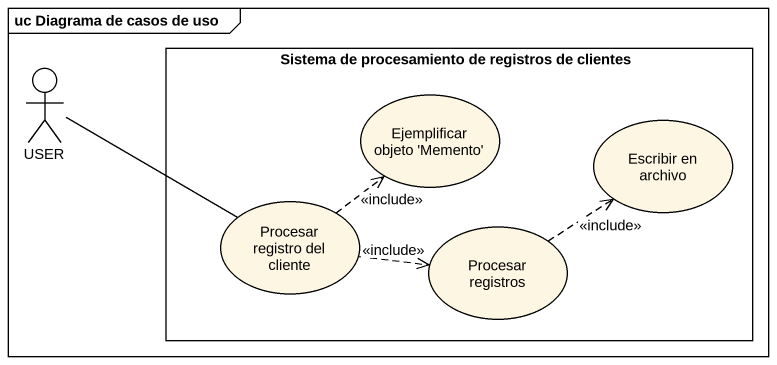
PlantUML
@startuml
mainframe uc Diagrama de casos de uso
actor USER
rectangle "Sistema de procesamiento de registros de clientes" as Sistema_de_procesamiento_de {
  usecase "Ejemplificar objeto 'Memento'" as Ejemplificar_objeto_Memento
  usecase "Escribir en archivo" as Escribir_en_archivo
  usecase "Procesar registro del cliente" as Procesar_registro_del
  usecase "Procesar registros" as Procesar_registros
}
USER -right- Procesar_registro_del
Procesar_registro_del .up.> Ejemplificar_objeto_Memento : <<include>>
Procesar_registro_del .right.> Procesar_registros : <<include>>
Procesar_registros .up.> Escribir_en_archivo : <<include>>
@enduml
